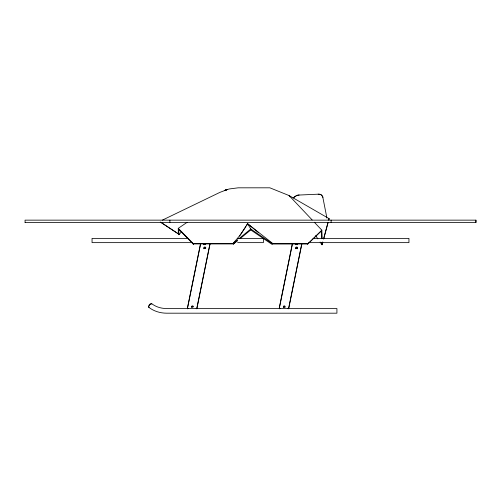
<?xml version="1.0" encoding="UTF-8"?>
<svg xmlns="http://www.w3.org/2000/svg" width="501" height="501" viewBox="0 0 501 501"><rect width="100%" height="100%" fill="white"/><g stroke="black" fill="none" stroke-linecap="round" stroke-linejoin="round"><path stroke-width="0.75" d="M200.557 243.549L187.48 307.752A0.777 0.67 0 0 0 188.244 308.535M200.707 243.423L187.48 308.391A0.777 0.67 0.1 0 0 187.574 308.841M209.944 243.787L196.874 307.983A0.777 0.67 0 0 1 196.11 308.535M210.101 243.661L196.874 308.622A0.777 0.67 0 0 1 196.78 308.841M292.371 243.549L279.301 307.752A0.777 0.67 0 0 0 280.065 308.535M279.458 307.627L292.371 244.187M301.759 243.787L288.689 307.983A0.777 0.67 0 0 1 287.925 308.535M301.915 243.661L288.689 308.622A0.777 0.67 0 0 1 288.595 308.841M320.108 242.052L322.005 244.795L322.606 242.553M323.608 238.814L328.011 222.375M322.851 242.064L322.005 244.795M323.659 239.046L328.105 222.444M328.712 220.177L329.119 218.668L289.102 195.565L269.864 187.812L238.144 187.825L229.189 188.983L225.018 190.242M187.098 222.344L178.256 228.337L193.192 243.574L232.965 243.574L240.662 234.549L247.557 223.678L250.776 229.007L272.156 243.574L307.802 243.574L307.645 244.081L321.83 230.159L314.315 222.219M328.813 219.388L329.119 218.668L328.731 219.338M246.686 225.275L247.557 223.678L272.857 243.574L272.394 244.181L271.692 244.181L250.838 229.978L250.776 229.007L238.902 238.72M326.383 217.985L326.771 217.315L322.713 196.674L320.803 194.551L318.179 194.188M245.947 226.577L239.484 235.99M237.712 239.691L232.965 243.574L233.497 244.056L235 242.309M160.909 222.312L178.362 233.804L178.888 234.719L181.738 231.525M307.645 244.081L321.26 231.067L321.604 238.595M233.497 244.056L237.674 240.643M240.06 238.689L250.794 229.909L250.776 229.007M162.418 220.108L219.87 192.39L227.31 189.553L224.567 190.474L227.009 189.647M299.172 195.014L296.767 195.446L293.123 197.889L296.611 195.522L297.976 195.096L318.573 194.169C320.596 193.893 322.644 195.403 322.907 197.438M25.05 222.469L475.95 222.469L475.95 220.146L25.05 220.146L25.094 222.469M187.963 238.382L92.052 238.382L92.052 242.641L192.165 242.641M237.624 238.382L263.376 238.382L263.376 242.641L237.624 242.641M313.037 238.382L408.948 238.382L408.948 242.641L308.835 242.641M178.888 234.719L178.782 229.383L193.361 244.25L193.192 243.574L193.33 243.931L233.309 243.931M272.538 244.012L307.614 244.012M160.257 222.012L179.133 234.443L178.362 233.804L178.256 228.337M151.54 303.55C155.924 306.969 161.065 308.503 166.545 308.547L336.923 308.547L336.923 313.188L166.545 313.188C160.17 313.156 153.726 311.209 148.697 307.213M258.209 232.395L247.557 223.678L247.726 224.824M312.173 219.952L289.102 195.565L289.991 196.843M315.661 235.658L317.885 238.858M193.33 243.931L193.361 244.25M321.83 230.159L322.206 238.357M322.375 242.083L322.444 243.574L321.88 244.613L321.78 242.352M475.906 220.146L475.906 222.469M331.105 220.146L331.105 222.469M169.895 220.146L169.895 222.469M191.72 307.395A0.777 0.67 0 0 1 192.121 306.556A0.777 0.67 0 0 1 193.123 306.831M203.901 248.765A0.971 0.839 0 0 1 204.477 247.688A0.971 0.839 0 0 1 205.717 248.195M203.901 244.745A0.971 0.839 0 0 1 204.327 243.73M205.291 243.73A0.971 0.839 0 0 1 205.648 244.037M205.761 243.668A0.971 0.839 0.1 0 1 204.809 244.657A0.971 0.839 0.1 0 1 203.857 243.668M283.541 307.395A0.777 0.67 0 0 1 284.267 306.493A0.777 0.67 0 0 1 284.994 307.395M295.715 248.765A0.971 0.839 0 0 1 296.623 247.638A0.971 0.839 0 0 1 297.538 248.765M297.112 243.73A0.971 0.839 0 0 1 297.538 244.745M295.715 244.745A0.971 0.839 0 0 1 296.141 243.73M279.389 308.841A0.777 0.67 0.1 0 1 279.301 308.391M297.581 243.668A0.971 0.839 0.1 0 1 296.623 244.657A0.971 0.839 0.1 0 1 295.671 243.668M149.06 307.288A2.323 0.971 -51.1 0 1 148.697 305.842A2.323 0.971 -51.1 0 1 150.682 303.637A2.323 0.971 -51.1 0 1 151.734 304.314M149.041 306.412A1.547 0.645 -51.1 0 1 149.041 306.092M149.279 305.466A1.547 0.645 -51.1 0 1 149.567 305.028M149.743 304.821A1.547 0.645 -51.1 0 1 150.118 304.464M150.306 304.326A1.547 0.645 -51.1 0 1 150.494 304.22M191.952 307.038A0.777 0.67 0.1 0 0 193.211 306.643A0.777 0.67 0.1 0 0 192.184 305.892A0.777 0.67 0.1 0 0 191.952 307.038M204.189 248.483A0.971 0.839 0.1 0 0 205.761 247.989A0.971 0.839 0.1 0 0 204.477 247.049A0.971 0.839 0.1 0 0 204.189 248.483M283.879 307.107A0.777 0.67 0 0 0 285.044 306.524A0.777 0.67 0 0 0 283.879 305.942A0.777 0.67 0 0 0 283.879 307.107M296.003 248.483A0.971 0.839 0.1 0 0 297.581 247.989A0.971 0.839 0.1 0 0 296.291 247.049A0.971 0.839 0.1 0 0 296.003 248.483"/></g></svg>
